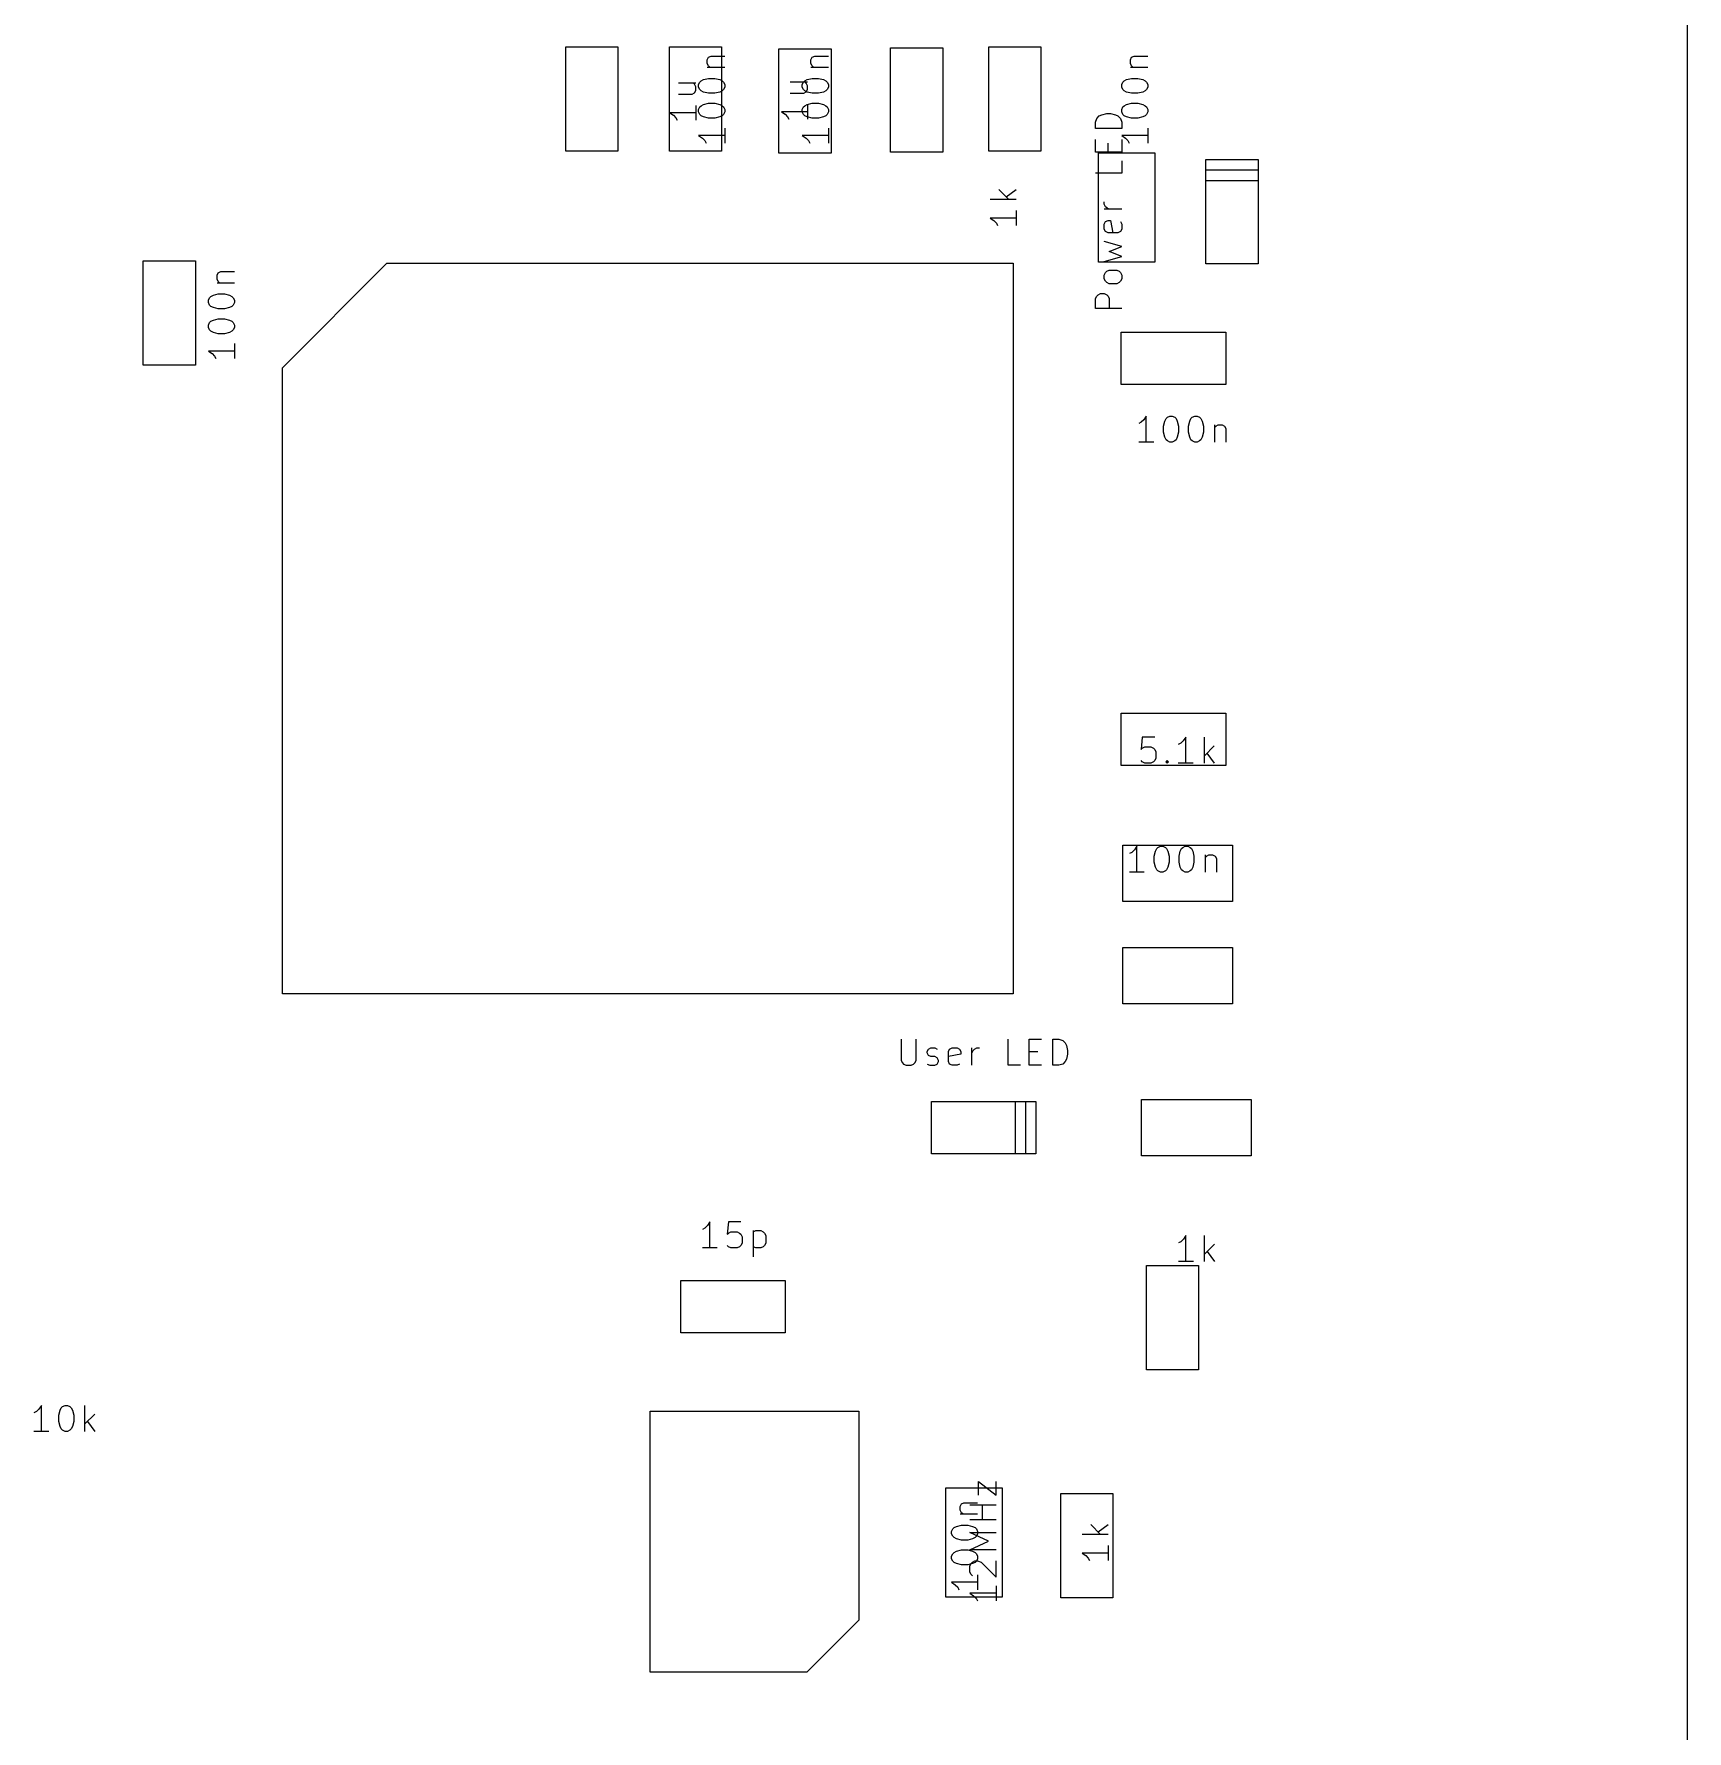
# Model space of a CAD drawing. Header units: millimetres. Extents: x -18 to 310, y -2 to 100.
# Drawn here: x 111.44 to 127.28, y 50.95 to 67.21 of the extents above; entities that cross this region are included whole.
import ezdxf

# ---------------------------------------------------------------- set-up
doc = ezdxf.new("R2010")
doc.units = ezdxf.units.MM
doc.layers.add('Edge.Cuts', color=254, linetype='CONTINUOUS', true_color=0xd0d2cd)
doc.layers.add('F.Fab', color=9, linetype='CONTINUOUS', true_color=0xafafaf)

msp = doc.modelspace()

# ---------------------------------------------------------------- linework, layer by layer
at = {"layer": 'Edge.Cuts', "linetype": 'CONTINUOUS'}
msp.add_line((127.28, 95.545002), (127.28, -1.073002), dxfattribs=at)
at = {"layer": 'F.Fab', "linetype": 'CONTINUOUS'}
for p, q in [((116.536691, 67.085), (117.036691, 67.085)), ((116.536691, 66.085), (116.536691, 67.085)), ((117.036691, 67.085), (117.036691, 66.085)), ((117.52975, 67.085), (118.02975, 67.085)), ((117.52975, 66.085), (117.52975, 67.085)), ((117.905503, 66.98381), (117.929313, 66.995715)), ((117.929313, 66.995715), (118.060265, 66.995715)), ((118.02975, 67.085), (118.02975, 66.085)), ((118.57975, 67.065), (119.07975, 67.065)), ((118.57975, 66.065), (118.57975, 67.065)), ((118.898562, 66.98381), (118.922372, 66.995715)), ((118.922372, 66.995715), (119.053324, 66.995715)), ((119.07975, 67.065), (119.07975, 66.065)), ((119.64975, 67.075), (120.14975, 67.075)), ((119.64975, 66.075), (119.64975, 67.075)), ((120.14975, 67.075), (120.14975, 66.075)), ((120.58975, 67.085), (121.08975, 67.085)), ((120.58975, 66.085), (120.58975, 67.085)), ((121.08975, 67.085), (121.08975, 66.085)), ((121.958562, 66.98381), (121.982372, 66.995715)), ((121.982372, 66.995715), (122.113324, 66.995715)), ((117.893599, 66.960001), (117.905503, 66.98381)), ((117.893599, 66.924287), (117.893599, 66.960001)), ((117.905503, 66.900477), (117.893599, 66.924287)), ((117.893599, 66.888572), (118.060265, 66.888572)), ((117.917408, 66.888572), (117.905503, 66.900477)), ((118.886658, 66.960001), (118.898562, 66.98381)), ((118.886658, 66.924287), (118.886658, 66.960001)), ((118.898562, 66.900477), (118.886658, 66.924287)), ((118.886658, 66.888572), (119.053324, 66.888572)), ((118.910467, 66.888572), (118.898562, 66.900477)), ((121.946658, 66.960001), (121.958562, 66.98381)), ((121.946658, 66.924287), (121.946658, 66.960001)), ((121.958562, 66.900477), (121.946658, 66.924287)), ((121.946658, 66.888572), (122.113324, 66.888572)), ((121.970467, 66.888572), (121.958562, 66.900477)), ((117.616658, 66.73762), (117.783324, 66.73762)), ((117.77142, 66.725715), (117.759515, 66.73762)), ((117.783324, 66.701906), (117.77142, 66.725715)), ((117.77142, 66.642382), (117.783324, 66.666192)), ((117.783324, 66.666192), (117.783324, 66.701906)), ((117.810265, 66.721906), (117.82217, 66.745715)), ((117.810265, 66.698096), (117.810265, 66.721906)), ((117.82217, 66.674287), (117.810265, 66.698096)), ((117.82217, 66.745715), (117.834075, 66.75762)), ((117.834075, 66.662382), (117.82217, 66.674287)), ((117.834075, 66.75762), (117.857884, 66.769525)), ((117.857884, 66.650477), (117.834075, 66.662382)), ((117.857884, 66.769525), (117.905503, 66.78143)), ((117.905503, 66.78143), (117.965027, 66.78143)), ((117.965027, 66.78143), (118.012646, 66.769525)), ((118.012646, 66.769525), (118.036456, 66.75762)), ((118.036456, 66.662382), (118.012646, 66.650477)), ((118.036456, 66.75762), (118.048361, 66.745715)), ((118.048361, 66.674287), (118.036456, 66.662382)), ((118.048361, 66.745715), (118.060265, 66.721906)), ((118.060265, 66.698096), (118.048361, 66.674287)), ((118.060265, 66.721906), (118.060265, 66.698096)), ((118.686658, 66.74762), (118.853324, 66.74762)), ((118.803324, 66.721906), (118.815229, 66.745715)), ((118.803324, 66.698096), (118.803324, 66.721906)), ((118.815229, 66.674287), (118.803324, 66.698096)), ((118.815229, 66.745715), (118.827134, 66.75762)), ((118.827134, 66.662382), (118.815229, 66.674287)), ((118.827134, 66.75762), (118.850943, 66.769525)), ((118.850943, 66.650477), (118.827134, 66.662382)), ((118.84142, 66.735715), (118.829515, 66.74762)), ((118.853324, 66.711906), (118.84142, 66.735715)), ((118.84142, 66.652382), (118.853324, 66.676192)), ((118.850943, 66.769525), (118.898562, 66.78143)), ((118.853324, 66.676192), (118.853324, 66.711906)), ((118.898562, 66.78143), (118.958086, 66.78143)), ((118.958086, 66.78143), (119.005705, 66.769525)), ((119.005705, 66.769525), (119.029515, 66.75762)), ((119.029515, 66.662382), (119.005705, 66.650477)), ((119.029515, 66.75762), (119.04142, 66.745715)), ((119.04142, 66.674287), (119.029515, 66.662382)), ((119.04142, 66.745715), (119.053324, 66.721906)), ((119.053324, 66.698096), (119.04142, 66.674287)), ((119.053324, 66.721906), (119.053324, 66.698096)), ((121.863324, 66.721906), (121.875229, 66.745715)), ((121.863324, 66.698096), (121.863324, 66.721906)), ((121.875229, 66.674287), (121.863324, 66.698096)), ((121.875229, 66.745715), (121.887134, 66.75762)), ((121.887134, 66.662382), (121.875229, 66.674287)), ((121.887134, 66.75762), (121.910943, 66.769525)), ((121.910943, 66.650477), (121.887134, 66.662382)), ((121.910943, 66.769525), (121.958562, 66.78143)), ((121.958562, 66.78143), (122.018086, 66.78143)), ((122.018086, 66.78143), (122.065705, 66.769525)), ((122.065705, 66.769525), (122.089515, 66.75762)), ((122.089515, 66.662382), (122.065705, 66.650477)), ((122.089515, 66.75762), (122.10142, 66.745715)), ((122.10142, 66.674287), (122.089515, 66.662382)), ((122.10142, 66.745715), (122.113324, 66.721906)), ((122.113324, 66.698096), (122.10142, 66.674287)), ((122.113324, 66.721906), (122.113324, 66.698096)), ((117.616658, 66.630477), (117.74761, 66.630477)), ((117.74761, 66.630477), (117.77142, 66.642382)), ((117.783324, 66.523335), (117.783324, 66.380478)), ((117.810265, 66.483811), (117.82217, 66.50762)), ((117.82217, 66.50762), (117.834075, 66.519525)), ((117.834075, 66.519525), (117.857884, 66.53143)), ((117.905503, 66.638573), (117.857884, 66.650477)), ((117.857884, 66.53143), (117.905503, 66.543335)), ((117.965027, 66.638573), (117.905503, 66.638573)), ((117.905503, 66.543335), (117.965027, 66.543335)), ((118.012646, 66.650477), (117.965027, 66.638573)), ((117.965027, 66.543335), (118.012646, 66.53143)), ((118.012646, 66.53143), (118.036456, 66.519525)), ((118.036456, 66.519525), (118.048361, 66.50762)), ((118.048361, 66.50762), (118.060265, 66.483811)), ((118.686658, 66.640477), (118.81761, 66.640477)), ((118.803324, 66.483811), (118.815229, 66.50762)), ((118.815229, 66.50762), (118.827134, 66.519525)), ((118.81761, 66.640477), (118.84142, 66.652382)), ((118.827134, 66.519525), (118.850943, 66.53143)), ((118.898562, 66.638573), (118.850943, 66.650477)), ((118.850943, 66.53143), (118.898562, 66.543335)), ((118.853324, 66.533335), (118.853324, 66.390478)), ((118.958086, 66.638573), (118.898562, 66.638573)), ((118.898562, 66.543335), (118.958086, 66.543335)), ((119.005705, 66.650477), (118.958086, 66.638573)), ((118.958086, 66.543335), (119.005705, 66.53143)), ((119.005705, 66.53143), (119.029515, 66.519525)), ((119.029515, 66.519525), (119.04142, 66.50762)), ((119.04142, 66.50762), (119.053324, 66.483811)), ((121.863324, 66.483811), (121.875229, 66.50762)), ((121.875229, 66.50762), (121.887134, 66.519525)), ((121.887134, 66.519525), (121.910943, 66.53143)), ((121.958562, 66.638573), (121.910943, 66.650477)), ((121.910943, 66.53143), (121.958562, 66.543335)), ((122.018086, 66.638573), (121.958562, 66.638573)), ((121.958562, 66.543335), (122.018086, 66.543335)), ((122.065705, 66.650477), (122.018086, 66.638573)), ((122.018086, 66.543335), (122.065705, 66.53143)), ((122.065705, 66.53143), (122.089515, 66.519525)), ((122.089515, 66.519525), (122.10142, 66.50762)), ((122.10142, 66.50762), (122.113324, 66.483811)), ((117.783324, 66.451906), (117.533324, 66.451906)), ((117.533324, 66.451906), (117.569039, 66.428097)), ((117.569039, 66.428097), (117.592848, 66.404287)), ((117.592848, 66.404287), (117.604753, 66.380478)), ((117.810265, 66.460001), (117.810265, 66.483811)), ((117.82217, 66.436192), (117.810265, 66.460001)), ((117.834075, 66.424287), (117.82217, 66.436192)), ((117.857884, 66.412382), (117.834075, 66.424287)), ((117.905503, 66.400478), (117.857884, 66.412382)), ((117.965027, 66.400478), (117.905503, 66.400478)), ((118.012646, 66.412382), (117.965027, 66.400478)), ((118.036456, 66.424287), (118.012646, 66.412382)), ((118.048361, 66.436192), (118.036456, 66.424287)), ((118.060265, 66.460001), (118.048361, 66.436192)), ((118.060265, 66.483811), (118.060265, 66.460001)), ((118.853324, 66.461906), (118.603324, 66.461906)), ((118.603324, 66.461906), (118.639039, 66.438097)), ((118.639039, 66.438097), (118.662848, 66.414287)), ((118.662848, 66.414287), (118.674753, 66.390478)), ((118.803324, 66.460001), (118.803324, 66.483811)), ((118.815229, 66.436192), (118.803324, 66.460001)), ((118.827134, 66.424287), (118.815229, 66.436192)), ((118.850943, 66.412382), (118.827134, 66.424287)), ((118.898562, 66.400478), (118.850943, 66.412382)), ((118.958086, 66.400478), (118.898562, 66.400478)), ((119.005705, 66.412382), (118.958086, 66.400478)), ((119.029515, 66.424287), (119.005705, 66.412382)), ((119.04142, 66.436192), (119.029515, 66.424287)), ((119.053324, 66.460001), (119.04142, 66.436192)), ((119.053324, 66.483811), (119.053324, 66.460001)), ((121.613324, 66.362143), (121.625229, 66.397857)), ((121.613324, 66.302619), (121.613324, 66.362143)), ((121.625229, 66.397857), (121.649039, 66.421667)), ((121.649039, 66.421667), (121.672848, 66.433572)), ((121.672848, 66.433572), (121.720467, 66.445476)), ((121.720467, 66.445476), (121.756181, 66.445476)), ((121.756181, 66.445476), (121.8038, 66.433572)), ((121.8038, 66.433572), (121.82761, 66.421667)), ((121.82761, 66.421667), (121.85142, 66.397857)), ((121.85142, 66.397857), (121.863324, 66.362143)), ((121.863324, 66.460001), (121.863324, 66.483811)), ((121.875229, 66.436192), (121.863324, 66.460001)), ((121.863324, 66.362143), (121.863324, 66.302619)), ((121.887134, 66.424287), (121.875229, 66.436192)), ((121.910943, 66.412382), (121.887134, 66.424287)), ((121.958562, 66.400478), (121.910943, 66.412382)), ((122.018086, 66.400478), (121.958562, 66.400478)), ((122.065705, 66.412382), (122.018086, 66.400478)), ((122.089515, 66.424287), (122.065705, 66.412382)), ((122.10142, 66.436192), (122.089515, 66.424287)), ((122.113324, 66.460001), (122.10142, 66.436192)), ((122.113324, 66.483811), (122.113324, 66.460001)), ((118.060265, 66.233811), (117.810265, 66.233811)), ((117.810265, 66.233811), (117.84598, 66.210002)), ((117.84598, 66.210002), (117.869789, 66.186192)), ((117.869789, 66.186192), (117.881694, 66.162383)), ((118.060265, 66.30524), (118.060265, 66.162383)), ((119.053324, 66.233811), (118.803324, 66.233811)), ((118.803324, 66.233811), (118.839039, 66.210002)), ((118.839039, 66.210002), (118.862848, 66.186192)), ((118.862848, 66.186192), (118.874753, 66.162383)), ((119.053324, 66.30524), (119.053324, 66.162383)), ((121.863324, 66.302619), (121.613324, 66.302619)), ((121.613324, 66.076429), (121.613324, 66.195477)), ((122.113324, 66.233811), (121.863324, 66.233811)), ((121.863324, 66.233811), (121.899039, 66.210002)), ((121.863324, 66.195477), (121.863324, 66.076429)), ((121.899039, 66.210002), (121.922848, 66.186192)), ((121.922848, 66.186192), (121.934753, 66.162383)), ((122.113324, 66.30524), (122.113324, 66.162383)), ((117.036691, 66.085), (116.536691, 66.085)), ((118.02975, 66.085), (117.52975, 66.085)), ((119.07975, 66.065), (118.57975, 66.065)), ((120.14975, 66.075), (119.64975, 66.075)), ((121.08975, 66.085), (120.58975, 66.085)), ((121.863324, 66.076429), (121.613324, 66.076429)), ((121.63975, 66.07), (122.17975, 66.07)), ((121.63975, 65.02), (121.63975, 66.07)), ((121.732372, 66.076429), (121.732372, 66.159763)), ((122.17975, 66.07), (122.17975, 65.02)), ((121.863324, 65.874048), (121.613324, 65.874048)), ((121.863324, 65.993096), (121.863324, 65.874048)), ((122.66975, 66.005), (123.16975, 66.005)), ((122.66975, 65.005), (122.66975, 66.005)), ((122.66975, 65.905), (123.16975, 65.905)), ((123.16975, 66.005), (123.16975, 65.005)), ((120.686658, 65.717619), (120.781896, 65.622381)), ((120.758086, 65.646191), (120.853324, 65.717619)), ((122.66975, 65.805), (123.16975, 65.805)), ((120.853324, 65.622381), (120.603324, 65.622381)), ((121.696658, 65.576429), (121.696658, 65.600239)), ((121.708562, 65.55262), (121.696658, 65.576429)), ((121.863324, 65.52881), (121.696658, 65.52881)), ((121.720467, 65.540715), (121.708562, 65.55262)), ((121.744277, 65.52881), (121.720467, 65.540715)), ((120.853324, 65.44381), (120.603324, 65.44381)), ((120.603324, 65.44381), (120.639039, 65.420001)), ((120.639039, 65.420001), (120.662848, 65.396191)), ((120.662848, 65.396191), (120.674753, 65.372382)), ((120.853324, 65.515239), (120.853324, 65.372382)), ((121.696658, 65.385953), (121.708562, 65.409762)), ((121.696658, 65.338334), (121.696658, 65.385953)), ((121.708562, 65.409762), (121.732372, 65.421667)), ((121.732372, 65.421667), (121.756181, 65.421667)), ((121.756181, 65.421667), (121.779991, 65.30262)), ((121.85142, 65.409762), (121.863324, 65.385953)), ((121.863324, 65.385953), (121.863324, 65.338334)), ((121.708562, 65.314524), (121.696658, 65.338334)), ((121.863324, 65.171667), (121.696658, 65.219286)), ((121.732372, 65.30262), (121.708562, 65.314524)), ((121.82761, 65.30262), (121.732372, 65.30262)), ((121.85142, 65.314524), (121.82761, 65.30262)), ((121.863324, 65.338334), (121.85142, 65.314524)), ((121.696658, 65.02881), (121.863324, 65.076429)), ((121.744277, 65.124048), (121.863324, 65.171667)), ((121.863324, 65.076429), (121.744277, 65.124048)), ((112.48975, 65.035), (112.98975, 65.035)), ((112.48975, 64.035), (112.48975, 65.035)), ((112.98975, 65.035), (112.98975, 64.035)), ((113.196658, 64.895001), (113.208562, 64.91881)), ((113.196658, 64.859287), (113.196658, 64.895001)), ((113.208562, 64.91881), (113.232372, 64.930715)), ((113.232372, 64.930715), (113.363324, 64.930715)), ((113.82225, 64.01), (114.82225, 65.01)), ((114.82225, 65.01), (120.82225, 65.01)), ((120.82225, 65.01), (120.82225, 58.01)), ((122.17975, 65.02), (121.63975, 65.02)), ((121.696658, 64.897858), (121.708562, 64.921667)), ((121.696658, 64.862144), (121.696658, 64.897858)), ((121.708562, 64.921667), (121.720467, 64.933572)), ((121.720467, 64.933572), (121.744277, 64.945477)), ((121.744277, 64.945477), (121.815705, 64.945477)), ((121.815705, 64.945477), (121.839515, 64.933572)), ((121.839515, 64.933572), (121.85142, 64.921667)), ((121.85142, 64.921667), (121.863324, 64.897858)), ((121.863324, 64.897858), (121.863324, 64.862144)), ((123.16975, 65.005), (122.66975, 65.005)), ((113.160943, 64.704525), (113.208562, 64.71643)), ((113.208562, 64.835477), (113.196658, 64.859287)), ((113.196658, 64.823572), (113.363324, 64.823572)), ((113.220467, 64.823572), (113.208562, 64.835477)), ((113.208562, 64.71643), (113.268086, 64.71643)), ((113.268086, 64.71643), (113.315705, 64.704525)), ((121.637134, 64.707382), (121.660943, 64.719286)), ((121.660943, 64.719286), (121.696658, 64.719286)), ((121.708562, 64.838334), (121.696658, 64.862144)), ((121.696658, 64.719286), (121.720467, 64.707382)), ((121.720467, 64.826429), (121.708562, 64.838334)), ((121.744277, 64.814525), (121.720467, 64.826429)), ((121.815705, 64.814525), (121.744277, 64.814525)), ((121.839515, 64.826429), (121.815705, 64.814525)), ((121.85142, 64.838334), (121.839515, 64.826429)), ((121.863324, 64.862144), (121.85142, 64.838334)), ((113.113324, 64.656906), (113.125229, 64.680715)), ((113.113324, 64.633096), (113.113324, 64.656906)), ((113.125229, 64.609287), (113.113324, 64.633096)), ((113.125229, 64.680715), (113.137134, 64.69262)), ((113.137134, 64.597382), (113.125229, 64.609287)), ((113.137134, 64.69262), (113.160943, 64.704525)), ((113.160943, 64.585477), (113.137134, 64.597382)), ((113.208562, 64.573573), (113.160943, 64.585477)), ((113.268086, 64.573573), (113.208562, 64.573573)), ((113.315705, 64.585477), (113.268086, 64.573573)), ((113.315705, 64.704525), (113.339515, 64.69262)), ((113.339515, 64.597382), (113.315705, 64.585477)), ((113.339515, 64.69262), (113.35142, 64.680715)), ((113.35142, 64.609287), (113.339515, 64.597382)), ((113.35142, 64.680715), (113.363324, 64.656906)), ((113.363324, 64.633096), (113.35142, 64.609287)), ((113.363324, 64.656906), (113.363324, 64.633096)), ((121.613324, 64.671667), (121.625229, 64.695477)), ((121.613324, 64.576429), (121.613324, 64.671667)), ((121.863324, 64.576429), (121.613324, 64.576429)), ((121.625229, 64.695477), (121.637134, 64.707382)), ((121.720467, 64.707382), (121.732372, 64.695477)), ((121.732372, 64.695477), (121.744277, 64.671667)), ((121.744277, 64.671667), (121.744277, 64.576429)), ((113.113324, 64.418811), (113.125229, 64.44262)), ((113.113324, 64.395001), (113.113324, 64.418811)), ((113.125229, 64.371192), (113.113324, 64.395001)), ((113.125229, 64.44262), (113.137134, 64.454525)), ((113.137134, 64.454525), (113.160943, 64.46643)), ((113.160943, 64.46643), (113.208562, 64.478335)), ((113.208562, 64.478335), (113.268086, 64.478335)), ((113.268086, 64.478335), (113.315705, 64.46643)), ((113.315705, 64.46643), (113.339515, 64.454525)), ((113.339515, 64.454525), (113.35142, 64.44262)), ((113.35142, 64.44262), (113.363324, 64.418811)), ((113.363324, 64.395001), (113.35142, 64.371192)), ((113.363324, 64.418811), (113.363324, 64.395001)), ((113.137134, 64.359287), (113.125229, 64.371192)), ((113.160943, 64.347382), (113.137134, 64.359287)), ((113.208562, 64.335478), (113.160943, 64.347382)), ((113.268086, 64.335478), (113.208562, 64.335478)), ((113.315705, 64.347382), (113.268086, 64.335478)), ((113.339515, 64.359287), (113.315705, 64.347382)), ((113.35142, 64.371192), (113.339515, 64.359287)), ((113.363324, 64.24024), (113.363324, 64.097383)), ((121.85975, 64.35), (122.85975, 64.35)), ((121.85975, 63.85), (121.85975, 64.35)), ((122.85975, 64.35), (122.85975, 63.85)), ((113.363324, 64.168811), (113.113324, 64.168811)), ((113.113324, 64.168811), (113.149039, 64.145002)), ((113.149039, 64.145002), (113.172848, 64.121192)), ((113.172848, 64.121192), (113.184753, 64.097383)), ((112.98975, 64.035), (112.48975, 64.035)), ((113.82225, 58.01), (113.82225, 64.01)), ((122.85975, 63.85), (121.85975, 63.85)), ((122.050941, 63.486902), (122.027132, 63.474997)), ((122.074751, 63.510711), (122.050941, 63.486902)), ((122.09856, 63.546426), (122.074751, 63.510711)), ((122.09856, 63.296426), (122.09856, 63.546426)), ((122.265227, 63.451188), (122.277131, 63.498807)), ((122.265227, 63.391664), (122.265227, 63.451188)), ((122.277131, 63.498807), (122.289036, 63.522616)), ((122.289036, 63.522616), (122.300941, 63.534521)), ((122.300941, 63.534521), (122.32475, 63.546426)), ((122.32475, 63.546426), (122.34856, 63.546426)), ((122.34856, 63.546426), (122.372369, 63.534521)), ((122.372369, 63.534521), (122.384274, 63.522616)), ((122.384274, 63.522616), (122.396179, 63.498807)), ((122.396179, 63.498807), (122.408084, 63.451188)), ((122.408084, 63.451188), (122.408084, 63.391664)), ((122.503322, 63.451188), (122.515226, 63.498807)), ((122.503322, 63.391664), (122.503322, 63.451188)), ((122.515226, 63.498807), (122.527131, 63.522616)), ((122.527131, 63.522616), (122.539036, 63.534521)), ((122.539036, 63.534521), (122.562845, 63.546426)), ((122.562845, 63.546426), (122.586655, 63.546426)), ((122.586655, 63.546426), (122.610464, 63.534521)), ((122.610464, 63.534521), (122.622369, 63.522616)), ((122.622369, 63.522616), (122.634274, 63.498807)), ((122.634274, 63.498807), (122.646179, 63.451188)), ((122.646179, 63.451188), (122.646179, 63.391664)), ((122.753321, 63.463092), (122.753321, 63.296426)), ((122.753321, 63.439283), (122.765226, 63.451188)), ((122.765226, 63.451188), (122.789036, 63.463092)), ((122.789036, 63.463092), (122.82475, 63.463092)), ((122.82475, 63.463092), (122.848559, 63.451188)), ((122.848559, 63.451188), (122.860464, 63.427378)), ((122.860464, 63.427378), (122.860464, 63.296426)), ((122.169989, 63.296426), (122.027132, 63.296426)), ((122.277131, 63.344045), (122.265227, 63.391664)), ((122.289036, 63.320235), (122.277131, 63.344045)), ((122.300941, 63.30833), (122.289036, 63.320235)), ((122.32475, 63.296426), (122.300941, 63.30833)), ((122.34856, 63.296426), (122.32475, 63.296426)), ((122.372369, 63.30833), (122.34856, 63.296426)), ((122.384274, 63.320235), (122.372369, 63.30833)), ((122.396179, 63.344045), (122.384274, 63.320235)), ((122.408084, 63.391664), (122.396179, 63.344045)), ((122.515226, 63.344045), (122.503322, 63.391664)), ((122.527131, 63.320235), (122.515226, 63.344045)), ((122.539036, 63.30833), (122.527131, 63.320235)), ((122.562845, 63.296426), (122.539036, 63.30833)), ((122.586655, 63.296426), (122.562845, 63.296426)), ((122.610464, 63.30833), (122.586655, 63.296426)), ((122.622369, 63.320235), (122.610464, 63.30833)), ((122.634274, 63.344045), (122.622369, 63.320235)), ((122.646179, 63.391664), (122.634274, 63.344045)), ((121.85975, 60.7), (122.85975, 60.7)), ((121.85975, 60.2), (121.85975, 60.7)), ((122.85975, 60.7), (122.85975, 60.2)), ((122.060464, 60.471426), (122.04856, 60.352378)), ((122.04856, 60.352378), (122.060464, 60.364283)), ((122.179512, 60.471426), (122.060464, 60.471426)), ((122.060464, 60.364283), (122.084274, 60.376188)), ((122.084274, 60.376188), (122.143798, 60.376188)), ((122.143798, 60.376188), (122.167607, 60.364283)), ((122.167607, 60.364283), (122.179512, 60.352378)), ((122.179512, 60.352378), (122.191417, 60.328569)), ((122.191417, 60.328569), (122.191417, 60.269045)), ((122.429512, 60.411902), (122.405703, 60.399997)), ((122.453322, 60.435711), (122.429512, 60.411902)), ((122.477131, 60.471426), (122.453322, 60.435711)), ((122.477131, 60.221426), (122.477131, 60.471426)), ((122.655702, 60.221426), (122.655702, 60.471426)), ((122.75094, 60.388092), (122.655702, 60.292854)), ((122.85975, 60.2), (121.85975, 60.2)), ((122.060464, 60.23333), (122.04856, 60.245235)), ((122.084274, 60.221426), (122.060464, 60.23333)), ((122.143798, 60.221426), (122.084274, 60.221426)), ((122.167607, 60.23333), (122.143798, 60.221426)), ((122.179512, 60.245235), (122.167607, 60.23333)), ((122.191417, 60.269045), (122.179512, 60.245235)), ((122.286655, 60.23333), (122.298559, 60.245235)), ((122.298559, 60.221426), (122.286655, 60.23333)), ((122.298559, 60.245235), (122.310464, 60.23333)), ((122.298559, 60.245235), (122.298559, 60.221426)), ((122.310464, 60.23333), (122.298559, 60.221426)), ((122.54856, 60.221426), (122.405703, 60.221426)), ((122.679512, 60.316664), (122.75094, 60.221426)), ((121.87475, 59.435), (122.92475, 59.435)), ((121.87475, 58.895), (121.87475, 59.435)), ((121.960941, 59.366902), (121.937132, 59.354997)), ((121.984751, 59.390711), (121.960941, 59.366902)), ((122.00856, 59.426426), (121.984751, 59.390711)), ((122.00856, 59.176426), (122.00856, 59.426426)), ((122.175227, 59.331188), (122.187131, 59.378807)), ((122.187131, 59.378807), (122.199036, 59.402616)), ((122.199036, 59.402616), (122.210941, 59.414521)), ((122.210941, 59.414521), (122.23475, 59.426426)), ((122.23475, 59.426426), (122.25856, 59.426426)), ((122.25856, 59.426426), (122.282369, 59.414521)), ((122.282369, 59.414521), (122.294274, 59.402616)), ((122.294274, 59.402616), (122.306179, 59.378807)), ((122.306179, 59.378807), (122.318084, 59.331188)), ((122.413322, 59.331188), (122.425226, 59.378807)), ((122.425226, 59.378807), (122.437131, 59.402616)), ((122.437131, 59.402616), (122.449036, 59.414521)), ((122.449036, 59.414521), (122.472845, 59.426426)), ((122.472845, 59.426426), (122.496655, 59.426426)), ((122.496655, 59.426426), (122.520464, 59.414521)), ((122.520464, 59.414521), (122.532369, 59.402616)), ((122.532369, 59.402616), (122.544274, 59.378807)), ((122.544274, 59.378807), (122.556179, 59.331188)), ((122.92475, 59.435), (122.92475, 58.895)), ((122.175227, 59.271664), (122.175227, 59.331188)), ((122.187131, 59.224045), (122.175227, 59.271664)), ((122.199036, 59.200235), (122.187131, 59.224045)), ((122.210941, 59.18833), (122.199036, 59.200235)), ((122.23475, 59.176426), (122.210941, 59.18833)), ((122.282369, 59.18833), (122.25856, 59.176426)), ((122.294274, 59.200235), (122.282369, 59.18833)), ((122.306179, 59.224045), (122.294274, 59.200235)), ((122.318084, 59.271664), (122.306179, 59.224045)), ((122.318084, 59.331188), (122.318084, 59.271664)), ((122.413322, 59.271664), (122.413322, 59.331188)), ((122.425226, 59.224045), (122.413322, 59.271664)), ((122.437131, 59.200235), (122.425226, 59.224045)), ((122.449036, 59.18833), (122.437131, 59.200235)), ((122.472845, 59.176426), (122.449036, 59.18833)), ((122.520464, 59.18833), (122.496655, 59.176426)), ((122.532369, 59.200235), (122.520464, 59.18833)), ((122.544274, 59.224045), (122.532369, 59.200235)), ((122.556179, 59.271664), (122.544274, 59.224045)), ((122.556179, 59.331188), (122.556179, 59.271664)), ((122.663321, 59.343092), (122.663321, 59.176426)), ((122.663321, 59.319283), (122.675226, 59.331188)), ((122.675226, 59.331188), (122.699036, 59.343092)), ((122.699036, 59.343092), (122.73475, 59.343092)), ((122.73475, 59.343092), (122.758559, 59.331188)), ((122.758559, 59.331188), (122.770464, 59.307378)), ((122.770464, 59.307378), (122.770464, 59.176426)), ((122.079989, 59.176426), (121.937132, 59.176426)), ((122.25856, 59.176426), (122.23475, 59.176426)), ((122.496655, 59.176426), (122.472845, 59.176426)), ((122.92475, 58.895), (121.87475, 58.895)), ((121.87475, 58.455), (122.92475, 58.455)), ((121.87475, 57.915), (121.87475, 58.455)), ((122.92475, 58.455), (122.92475, 57.915)), ((120.82225, 58.01), (113.82225, 58.01)), ((122.92475, 57.915), (121.87475, 57.915)), ((119.750583, 57.576426), (119.750583, 57.374045)), ((119.89344, 57.374045), (119.89344, 57.576426)), ((120.774393, 57.326426), (120.774393, 57.576426)), ((120.976774, 57.326426), (120.976774, 57.576426)), ((120.976774, 57.576426), (121.095822, 57.576426)), ((121.202964, 57.326426), (121.202964, 57.576426)), ((121.202964, 57.576426), (121.262488, 57.576426)), ((121.262488, 57.576426), (121.298202, 57.564521)), ((121.298202, 57.564521), (121.322012, 57.540711)), ((120.000584, 57.457378), (120.012488, 57.481188)), ((120.000584, 57.445473), (120.000584, 57.457378)), ((120.012488, 57.421664), (120.000584, 57.445473)), ((120.012488, 57.481188), (120.036298, 57.493092)), ((120.036298, 57.409759), (120.012488, 57.421664)), ((120.036298, 57.493092), (120.072012, 57.493092)), ((120.072012, 57.409759), (120.036298, 57.409759)), ((120.072012, 57.493092), (120.095822, 57.481188)), ((120.095822, 57.397854), (120.072012, 57.409759)), ((120.107726, 57.374045), (120.095822, 57.397854)), ((120.202965, 57.457378), (120.214869, 57.481188)), ((120.202965, 57.36214), (120.202965, 57.457378)), ((120.322012, 57.433569), (120.202965, 57.409759)), ((120.214869, 57.481188), (120.238679, 57.493092)), ((120.238679, 57.493092), (120.286298, 57.493092)), ((120.286298, 57.493092), (120.310107, 57.481188)), ((120.310107, 57.481188), (120.322012, 57.457378)), ((120.322012, 57.457378), (120.322012, 57.433569)), ((120.429155, 57.326426), (120.429155, 57.493092)), ((120.429155, 57.445473), (120.44106, 57.469283)), ((120.44106, 57.469283), (120.452965, 57.481188)), ((120.452965, 57.481188), (120.476774, 57.493092)), ((120.476774, 57.493092), (120.500584, 57.493092)), ((120.976774, 57.457378), (121.060108, 57.457378)), ((121.322012, 57.540711), (121.333917, 57.516902)), ((121.333917, 57.516902), (121.345821, 57.469283)), ((121.345821, 57.433569), (121.333917, 57.38595)), ((121.345821, 57.469283), (121.345821, 57.433569)), ((119.750583, 57.374045), (119.762488, 57.350235)), ((119.762488, 57.350235), (119.774393, 57.33833)), ((119.774393, 57.33833), (119.798202, 57.326426)), ((119.798202, 57.326426), (119.845821, 57.326426)), ((119.845821, 57.326426), (119.869631, 57.33833)), ((119.869631, 57.33833), (119.881536, 57.350235)), ((119.881536, 57.350235), (119.89344, 57.374045)), ((120.000584, 57.33833), (120.024393, 57.326426)), ((120.024393, 57.326426), (120.072012, 57.326426)), ((120.072012, 57.326426), (120.095822, 57.33833)), ((120.095822, 57.33833), (120.107726, 57.36214)), ((120.107726, 57.36214), (120.107726, 57.374045)), ((120.214869, 57.33833), (120.202965, 57.36214)), ((120.238679, 57.326426), (120.214869, 57.33833)), ((120.286298, 57.326426), (120.238679, 57.326426)), ((120.310107, 57.33833), (120.286298, 57.326426)), ((120.893441, 57.326426), (120.774393, 57.326426)), ((121.095822, 57.326426), (120.976774, 57.326426)), ((121.262488, 57.326426), (121.202964, 57.326426)), ((121.298202, 57.33833), (121.262488, 57.326426)), ((121.322012, 57.36214), (121.298202, 57.33833)), ((121.333917, 57.38595), (121.322012, 57.36214)), ((120.04225, 56.98), (121.04225, 56.98)), ((120.04225, 56.48), (120.04225, 56.98)), ((120.84225, 56.98), (120.84225, 56.48)), ((120.94225, 56.98), (120.94225, 56.48)), ((121.04225, 56.98), (121.04225, 56.48)), ((122.05475, 57), (123.10475, 57)), ((122.05475, 56.46), (122.05475, 57)), ((123.10475, 57), (123.10475, 56.46)), ((121.04225, 56.48), (120.04225, 56.48)), ((123.10475, 56.46), (122.05475, 56.46)), ((117.893798, 55.790711), (117.869988, 55.766902)), ((117.917607, 55.826426), (117.893798, 55.790711)), ((117.917607, 55.576426), (117.917607, 55.826426)), ((118.096178, 55.826426), (118.084274, 55.707378)), ((118.215226, 55.826426), (118.096178, 55.826426)), ((117.869988, 55.766902), (117.846179, 55.754997)), ((118.084274, 55.707378), (118.096178, 55.719283)), ((118.096178, 55.719283), (118.119988, 55.731188)), ((118.119988, 55.731188), (118.179512, 55.731188)), ((118.179512, 55.731188), (118.203321, 55.719283)), ((118.203321, 55.719283), (118.215226, 55.707378)), ((118.215226, 55.707378), (118.227131, 55.683569)), ((118.227131, 55.624045), (118.215226, 55.600235)), ((118.227131, 55.683569), (118.227131, 55.624045)), ((118.334273, 55.743092), (118.334273, 55.493092)), ((118.334273, 55.731188), (118.358083, 55.743092)), ((118.358083, 55.743092), (118.405702, 55.743092)), ((118.405702, 55.743092), (118.429511, 55.731188)), ((118.429511, 55.731188), (118.441416, 55.719283)), ((118.441416, 55.719283), (118.453321, 55.695473)), ((118.453321, 55.624045), (118.441416, 55.600235)), ((118.453321, 55.695473), (118.453321, 55.624045)), ((122.43094, 55.636902), (122.407131, 55.624997)), ((122.45475, 55.660711), (122.43094, 55.636902)), ((122.478559, 55.696426), (122.45475, 55.660711)), ((122.478559, 55.446426), (122.478559, 55.696426)), ((122.65713, 55.446426), (122.65713, 55.696426)), ((122.752368, 55.613092), (122.65713, 55.517854)), ((117.989036, 55.576426), (117.846179, 55.576426)), ((118.096178, 55.58833), (118.084274, 55.600235)), ((118.119988, 55.576426), (118.096178, 55.58833)), ((118.179512, 55.576426), (118.119988, 55.576426)), ((118.203321, 55.58833), (118.179512, 55.576426)), ((118.215226, 55.600235), (118.203321, 55.58833)), ((118.358083, 55.576426), (118.334273, 55.58833)), ((118.405702, 55.576426), (118.358083, 55.576426)), ((118.429511, 55.58833), (118.405702, 55.576426)), ((118.441416, 55.600235), (118.429511, 55.58833)), ((122.549988, 55.446426), (122.407131, 55.446426)), ((122.68094, 55.541664), (122.752368, 55.446426)), ((122.09975, 55.41), (122.59975, 55.41)), ((122.09975, 54.41), (122.09975, 55.41)), ((122.59975, 55.41), (122.59975, 54.41)), ((117.63975, 55.265), (118.63975, 55.265)), ((117.63975, 54.765), (117.63975, 55.265)), ((118.63975, 55.265), (118.63975, 54.765)), ((118.63975, 54.765), (117.63975, 54.765)), ((122.59975, 54.41), (122.09975, 54.41)), ((111.465976, 54.009458), (111.442167, 53.997553)), ((111.489786, 54.033267), (111.465976, 54.009458)), ((111.513595, 54.068982), (111.489786, 54.033267)), ((111.513595, 53.818982), (111.513595, 54.068982)), ((111.680262, 53.973744), (111.692166, 54.021363)), ((111.692166, 54.021363), (111.704071, 54.045172)), ((111.704071, 54.045172), (111.715976, 54.057077)), ((111.715976, 54.057077), (111.739785, 54.068982)), ((111.739785, 54.068982), (111.763595, 54.068982)), ((111.763595, 54.068982), (111.787404, 54.057077)), ((111.787404, 54.057077), (111.799309, 54.045172)), ((111.799309, 54.045172), (111.811214, 54.021363)), ((111.811214, 54.021363), (111.823119, 53.973744)), ((111.930261, 53.818982), (111.930261, 54.068982)), ((112.025499, 53.985648), (111.930261, 53.89041)), ((117.345917, 51.512444), (117.345917, 54.012444)), ((117.345917, 54.012444), (119.345917, 54.012444)), ((119.345917, 54.012444), (119.345917, 52.012444)), ((111.585024, 53.818982), (111.442167, 53.818982)), ((111.680262, 53.91422), (111.680262, 53.973744)), ((111.692166, 53.866601), (111.680262, 53.91422)), ((111.704071, 53.842791), (111.692166, 53.866601)), ((111.715976, 53.830886), (111.704071, 53.842791)), ((111.739785, 53.818982), (111.715976, 53.830886)), ((111.763595, 53.818982), (111.739785, 53.818982)), ((111.787404, 53.830886), (111.763595, 53.818982)), ((111.799309, 53.842791), (111.787404, 53.830886)), ((111.811214, 53.866601), (111.799309, 53.842791)), ((111.823119, 53.91422), (111.811214, 53.866601)), ((111.823119, 53.973744), (111.823119, 53.91422)), ((111.954071, 53.91422), (112.025499, 53.818982)), ((120.492825, 53.208873), (120.492825, 53.339825)), ((120.492825, 53.339825), (120.659491, 53.208873)), ((120.659491, 53.208873), (120.659491, 53.339825)), ((120.17975, 53.28), (120.71975, 53.28)), ((120.17975, 52.23), (120.17975, 53.28)), ((120.71975, 53.28), (120.71975, 52.23)), ((121.27975, 53.225), (121.77975, 53.225)), ((121.27975, 52.225), (121.27975, 53.225)), ((121.77975, 53.225), (121.77975, 52.225)), ((120.316658, 53.100001), (120.328562, 53.12381)), ((120.316658, 53.064287), (120.316658, 53.100001)), ((120.328562, 53.040477), (120.316658, 53.064287)), ((120.316658, 53.028572), (120.483324, 53.028572)), ((120.328562, 53.12381), (120.352372, 53.135715)), ((120.340467, 53.028572), (120.328562, 53.040477)), ((120.352372, 53.135715), (120.483324, 53.135715)), ((120.659491, 53.113634), (120.409491, 53.113634)), ((120.528539, 52.970777), (120.528539, 53.113634)), ((120.233324, 52.861906), (120.245229, 52.885715)), ((120.233324, 52.838096), (120.233324, 52.861906)), ((120.245229, 52.885715), (120.257134, 52.89762)), ((120.257134, 52.89762), (120.280943, 52.909525)), ((120.280943, 52.909525), (120.328562, 52.92143)), ((120.328562, 52.92143), (120.388086, 52.92143)), ((120.388086, 52.92143), (120.435705, 52.909525)), ((120.659491, 52.970777), (120.409491, 52.970777)), ((120.588063, 52.768397), (120.409491, 52.85173)), ((120.409491, 52.85173), (120.659491, 52.85173)), ((120.435705, 52.909525), (120.459515, 52.89762)), ((120.459515, 52.89762), (120.47142, 52.885715)), ((120.47142, 52.885715), (120.483324, 52.861906)), ((120.483324, 52.861906), (120.483324, 52.838096)), ((121.566658, 52.927619), (121.661896, 52.832381)), ((121.638086, 52.856191), (121.733324, 52.927619)), ((120.245229, 52.814287), (120.233324, 52.838096)), ((120.257134, 52.802382), (120.245229, 52.814287)), ((120.280943, 52.790477), (120.257134, 52.802382)), ((120.328562, 52.778573), (120.280943, 52.790477)), ((120.280943, 52.67143), (120.328562, 52.683335)), ((120.388086, 52.778573), (120.328562, 52.778573)), ((120.328562, 52.683335), (120.388086, 52.683335)), ((120.435705, 52.790477), (120.388086, 52.778573)), ((120.388086, 52.683335), (120.435705, 52.67143)), ((120.409491, 52.685063), (120.588063, 52.768397)), ((120.659491, 52.685063), (120.409491, 52.685063)), ((120.459515, 52.802382), (120.435705, 52.790477)), ((120.47142, 52.814287), (120.459515, 52.802382)), ((120.483324, 52.838096), (120.47142, 52.814287)), ((121.733324, 52.832381), (121.483324, 52.832381)), ((121.733324, 52.725239), (121.733324, 52.582382)), ((120.233324, 52.623811), (120.245229, 52.64762)), ((120.233324, 52.600001), (120.233324, 52.623811)), ((120.245229, 52.576192), (120.233324, 52.600001)), ((120.245229, 52.64762), (120.257134, 52.659525)), ((120.257134, 52.564287), (120.245229, 52.576192)), ((120.257134, 52.659525), (120.280943, 52.67143)), ((120.280943, 52.552382), (120.257134, 52.564287)), ((120.328562, 52.540478), (120.280943, 52.552382)), ((120.388086, 52.540478), (120.328562, 52.540478)), ((120.435705, 52.552382), (120.388086, 52.540478)), ((120.409491, 52.530302), (120.421396, 52.554111)), ((120.409491, 52.470778), (120.409491, 52.530302)), ((120.421396, 52.554111), (120.433301, 52.566016)), ((120.433301, 52.566016), (120.45711, 52.577921)), ((120.435705, 52.67143), (120.459515, 52.659525)), ((120.459515, 52.564287), (120.435705, 52.552382)), ((120.45711, 52.577921), (120.48092, 52.577921)), ((120.459515, 52.659525), (120.47142, 52.64762)), ((120.47142, 52.576192), (120.459515, 52.564287)), ((120.47142, 52.64762), (120.483324, 52.623811)), ((120.483324, 52.600001), (120.47142, 52.576192)), ((120.48092, 52.577921), (120.516634, 52.566016)), ((120.483324, 52.623811), (120.483324, 52.600001)), ((120.516634, 52.566016), (120.659491, 52.423159)), ((120.659491, 52.423159), (120.659491, 52.577921)), ((121.733324, 52.65381), (121.483324, 52.65381)), ((121.483324, 52.65381), (121.519039, 52.630001)), ((121.519039, 52.630001), (121.542848, 52.606191)), ((121.542848, 52.606191), (121.554753, 52.582382)), ((120.483324, 52.373811), (120.233324, 52.373811)), ((120.233324, 52.373811), (120.269039, 52.350002)), ((120.421396, 52.446968), (120.409491, 52.470778)), ((120.433301, 52.435064), (120.421396, 52.446968)), ((120.483324, 52.44524), (120.483324, 52.302383)), ((120.71975, 52.23), (120.17975, 52.23)), ((120.269039, 52.350002), (120.292848, 52.326192)), ((120.292848, 52.326192), (120.304753, 52.302383)), ((120.659491, 52.268397), (120.409491, 52.268397)), ((120.409491, 52.268397), (120.445206, 52.244588)), ((120.445206, 52.244588), (120.469015, 52.220778)), ((120.469015, 52.220778), (120.48092, 52.196969)), ((120.659491, 52.339826), (120.659491, 52.196969)), ((121.77975, 52.225), (121.27975, 52.225)), ((119.345917, 52.012444), (118.845917, 51.512444)), ((118.845917, 51.512444), (117.345917, 51.512444))]:
    msp.add_line(p, q, dxfattribs=at)

doc.saveas('drawing.dxf')
